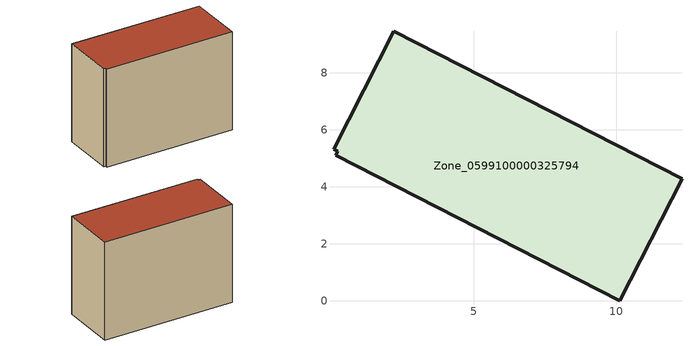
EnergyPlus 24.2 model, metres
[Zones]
Zone_0599100000325794
 floor ground (C_G): 0.22,5.25 0.07,5.32 2.18,9.46 12.31,4.28 10.12,0 0.14,5.11 z3.91
 wall outside (C_F): 10.12,0 12.31,4.28 2.18,9.46 0.07,5.32 0.22,5.25 0.14,5.11 10.12,0 z3.91:12.41
 roof outside (C_R): 0.07,5.32 0.22,5.25 0.14,5.11 10.12,0 12.31,4.28 2.18,9.46 z12.41
[BUILDING]
Pand.0599100000325794: North Axis=0; Terrain=City; Loads Convergence Tolerance Value=0.04; Temperature Convergence Tolerance Value=0.4; Solar Distribution=FullExterior; Maximum Number of Warmup Days=25; Minimum Number of Warmup Days=1
[Site:Location]
Rotterdam.The.Hague.AP_ZH_NLD Design_Conditions: Latitude=51.96; Longitude=4.45; Time Zone=1; Elevation=-4.5
[SITE:GROUNDTEMPERATURE:BUILDINGSURFACE]
18, 18, 18, 18, 18, 18, 18, 18, 18, 18, 18, 18
[MATERIAL] Thermal Absorptance=0.9; Solar Absorptance=0.7; Visible Absorptance=0.7
Name | Roughness | Thickness | Conductivity | Density | Specific Heat
G.TI.1992-2005 | MediumSmooth | 0.15 | 0.06 | 540 | 1210
F.TI.1992-2005 | Rough | 0.3 | 0.12 | 1920 | 840
R.TI.1992-2005 | MediumRough | 0.2 | 0.08 | 1500 | 1000
[CONSTRUCTION]
C_G: G.TI.1992-2005
C_F: F.TI.1992-2005
C_R: R.TI.1992-2005
[ZONE]
Zone_0599100000325794: Type=1; Multiplier=1; Ceiling Height=Autocalculate; Volume=Autocalculate; Floor Area=autocalculate; Part of Total Floor Area=Yes
[ZONEINFILTRATION:DESIGNFLOWRATE]
Infil_Zone_0599100000325794: Zone or ZoneList or Space or SpaceList=Zone_0599100000325794; Schedule=AlwaysOn; Design Flow Rate Calculation Method=Flow/Area; Flow Rate per Floor Area=0.0015; Constant Term Coefficient=1; Temperature Term Coefficient=0; Velocity Term Coefficient=0; Velocity Squared Term Coefficient=0
[HVACTEMPLATE:ZONE:IDEALLOADSAIRSYSTEM]
Zone_0599100000325794: Maximum Heating Supply Air Temperature=50; Minimum Cooling Supply Air Temperature=13; Maximum Heating Supply Air Humidity Ratio=0.0156; Minimum Cooling Supply Air Humidity Ratio=0.0077; Heating Limit=NoLimit; Cooling Limit=NoLimit; Dehumidification Control Type=ConstantSensibleHeatRatio; Cooling Sensible Heat Ratio=0.7; Dehumidification Setpoint=60; Humidification Control Type=None; Humidification Setpoint=30; Outdoor Air Method=None; Outdoor Air Flow Rate per Person=0.00944; Outdoor Air Flow Rate per Zone Floor Area=0; Outdoor Air Flow Rate per Zone=0; Demand Controlled Ventilation Type=None; Outdoor Air Economizer Type=NoEconomizer; Heat Recovery Type=None; Sensible Heat Recovery Effectiveness=0.7; Latent Heat Recovery Effectiveness=0.65
[ZONECONTROL:THERMOSTAT]
ThermostatControl_Zone_0599100000325794: Zone or ZoneList=Zone_0599100000325794; Control Type Schedule=DualSetpointControlType; Control 1=Thermostat_Zone_0599100000325794; Temperature Difference Between Cutout And Setpoint=0
[THERMOSTATSETPOINT:DUALSETPOINT]
Thermostat_Zone_0599100000325794: Heating Setpoint Temperature Schedule=HeatingSetpoint_Zone_0599100000325794; Cooling Setpoint Temperature Schedule=CoolingSetpoint_Zone_0599100000325794
[SCHEDULE:COMPACT]
HeatingSetpoint_Zone_0599100000325794: Through: 12/31, For: AllDays, Until: 24:00, 21
CoolingSetpoint_Zone_0599100000325794: Through: 12/31, For: AllDays, Until: 24:00, 24
DualSetpointControlType: Through: 12/31, For: AllDays, Until: 24:00, 4
AlwaysOn: Through: 12/31, For: AllDays, Until: 24:00, 1
